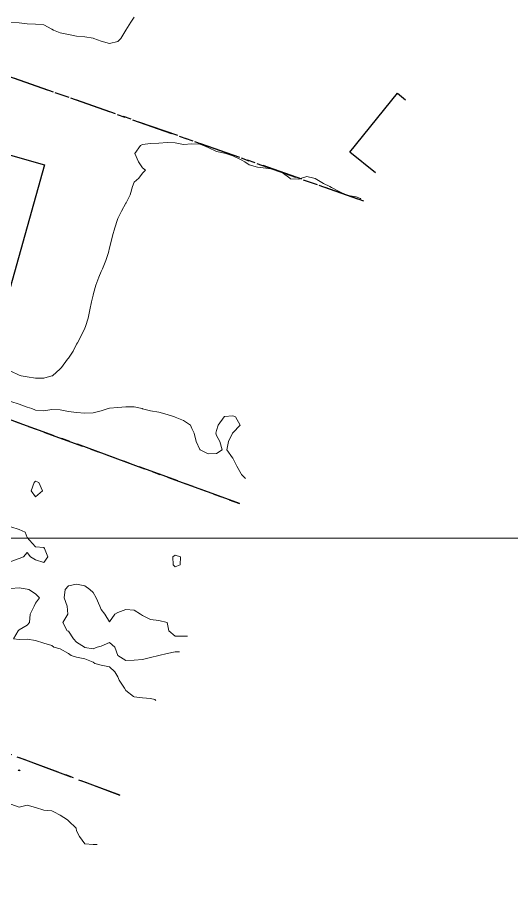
# Model space of a CAD drawing. Header units: centimetres. Extents: x 0 to 642158, y -847 to 649707.
# Drawn here: x 617922.2 to 617952.2, y 621166 to 621219 of the extents above; entities that cross this region are included whole.
import ezdxf

# ---------------------------------------------------------------- set-up
doc = ezdxf.new("R2010")
doc.units = ezdxf.units.CM
doc.header["$MEASUREMENT"] = 0
doc.linetypes.add('CENTERX2', pattern=[4, 2.5, -0.5, 0.5, -0.5])
doc.layers.add('MEV_grille', color=254, linetype='Continuous', lineweight=9)
doc.layers.add('WAL_topographie 0.5', color=253, linetype='Continuous', lineweight=20)
doc.layers.add('SPW_batiments', color=7, linetype='Continuous')
doc.layers.add('SPW_parcellaire cadastral', color=7, linetype='CENTERX2', lineweight=25, true_color=0xff0542)

# ---------------------------------------------------------------- blocks, each defined once
blk = doc.blocks.new('*U114')
at = {"layer": 'MEV_grille', "transparency": 33554687}
blk.add_lwpolyline([(-1338.461, 0), (1338.461, 0)], dxfattribs=at)
blk = doc.blocks.new('*U115')
at = {"layer": 'MEV_grille', "color": 0, "linetype": 'ByBlock', "lineweight": -2, "transparency": 16777216}
blk.add_blockref('*U114', (0, -1200), dxfattribs=at)

msp = doc.modelspace()

# ---------------------------------------------------------------- linework, layer by layer
at = {"layer": 'SPW_batiments'}
for points in [[(617943.924, 621209.584), (617942.366, 621210.841), (617945.255, 621214.419), (617945.748, 621214.021)], [(617923.792, 621210.065), (617920.759, 621199.265), (617912.109, 621201.497), (617915.191, 621212.53), (617923.792, 621210.065)]]:
    msp.add_lwpolyline(points, dxfattribs=at)
at = {"layer": 'SPW_parcellaire cadastral'}
for points in [[(617943.217, 621207.865), (617898.961, 621223.414), (617903.723, 621239.607), (617950.76, 621226.214)], [(617935.661, 621189.483), (617893.704, 621204.806), (617893.74, 621204.957), (617894.986, 621210.211), (617898.961, 621223.414), (617943.217, 621207.865)], [(617928.377, 621171.764), (617889.316, 621186.281), (617893.704, 621204.806), (617935.661, 621189.483)], [(617921.073, 621153.996), (617884.885, 621167.609), (617889.316, 621186.281), (617928.377, 621171.764)]]:
    msp.add_lwpolyline(points, dxfattribs=at)
at = {"layer": 'WAL_topographie 0.5'}
for points in [[(617921.75, 621218.716), (617922.25, 621218.708), (617922.75, 621218.65), (617923.25, 621218.627), (617923.75, 621218.583), (617924.25, 621218.31), (617924.346, 621218.25), (617924.75, 621218.086), (617925.25, 621217.987), (617925.75, 621217.887), (617926.25, 621217.845), (617926.75, 621217.771), (617926.787, 621217.75), (617927.25, 621217.596), (617927.75, 621217.444), (617928.25, 621217.565), (617928.442, 621217.75), (617928.75, 621218.25), (617928.75, 621218.25), (617929.042, 621218.75), (617929.25, 621219.036)], [(617921.75, 621197.526), (617922.25, 621197.28), (617922.368, 621197.25), (617922.75, 621197.186), (617923.25, 621197.111), (617923.75, 621197.104), (617924.25, 621197.24), (617924.274, 621197.25), (617924.75, 621197.679), (617924.826, 621197.75), (617925.199, 621198.25), (617925.25, 621198.323), (617925.541, 621198.75), (617925.75, 621199.172), (617925.795, 621199.25), (617926.057, 621199.75), (617926.25, 621200.142), (617926.296, 621200.25), (617926.457, 621200.75), (617926.557, 621201.25), (617926.66, 621201.75), (617926.75, 621202.141), (617926.776, 621202.25), (617926.91, 621202.75), (617927.098, 621203.25), (617927.25, 621203.594), (617927.321, 621203.75), (617927.521, 621204.25), (617927.678, 621204.75), (617927.75, 621205.03), (617927.809, 621205.25), (617927.922, 621205.75), (617928.068, 621206.25), (617928.233, 621206.75), (617928.25, 621206.798), (617928.471, 621207.25), (617928.75, 621207.73), (617928.763, 621207.75), (617929.014, 621208.25), (617929.147, 621208.75), (617929.25, 621209.021), (617929.525, 621209.25), (617929.75, 621209.571), (617929.942, 621209.75), (617929.75, 621209.889), (617929.509, 621210.25), (617929.294, 621210.75), (617929.643, 621211.25), (617929.75, 621211.298), (617930.25, 621211.363), (617930.75, 621211.392), (617931.25, 621211.437), (617931.75, 621211.402), (617932.25, 621211.315), (617932.75, 621211.34), (617933.25, 621211.329), (617933.458, 621211.25), (617933.75, 621211.122), (617934.25, 621210.889), (617934.75, 621210.774), (617934.83, 621210.75), (617935.25, 621210.614), (617935.75, 621210.367), (617935.969, 621210.25), (617936.25, 621210.07), (617936.75, 621209.919), (617937.25, 621209.873), (617937.75, 621209.814), (617937.922, 621209.75), (617938.25, 621209.602), (617938.719, 621209.25), (617938.75, 621209.227), (617939.25, 621209.192), (617939.43, 621209.25), (617939.75, 621209.351), (617940.171, 621209.25), (617940.25, 621209.232), (617940.75, 621208.945), (617941.14, 621208.75), (617941.25, 621208.696), (617941.75, 621208.431), (617942.145, 621208.25), (617942.25, 621208.207), (617942.75, 621208.116), (617943, 621208.028), (617943.026, 621208)], [(617921.75, 621195.693), (617922.25, 621195.513), (617922.75, 621195.332), (617923.024, 621195.25), (617923.25, 621195.162), (617923.75, 621195.126), (617924.25, 621195.203), (617924.75, 621195.179), (617925.25, 621195.079), (617925.75, 621195.024), (617926.25, 621194.983), (617926.75, 621195.002), (617927.25, 621195.117), (617927.673, 621195.25), (617927.75, 621195.271), (617928.25, 621195.328), (617928.75, 621195.36), (617929.25, 621195.359), (617929.726, 621195.25), (617929.75, 621195.243), (617930.25, 621195.11), (617930.75, 621195.032), (617931.25, 621194.896), (617931.692, 621194.75), (617931.75, 621194.729), (617932.25, 621194.535), (617932.668, 621194.25), (617932.75, 621194.043), (617932.902, 621193.75), (617933.01, 621193.25), (617933.25, 621192.771), (617933.267, 621192.75), (617933.75, 621192.504), (617934.25, 621192.528), (617934.598, 621192.75), (617934.45, 621193.25), (617934.25, 621193.613), (617934.212, 621193.75), (617934.25, 621193.917), (617934.35, 621194.25), (617934.712, 621194.75), (617934.75, 621194.775), (617935.25, 621194.817), (617935.405, 621194.75), (617935.69, 621194.25), (617935.25, 621193.772), (617935.226, 621193.75), (617934.981, 621193.25), (617934.885, 621192.75), (617935.233, 621192.25), (617935.25, 621192.233), (617935.492, 621191.75), (617935.75, 621191.294), (617935.779, 621191.25), (617936, 621191.029), (617936.015, 621191)], [(617923.25, 621189.879), (617923.669, 621190.25), (617923.446, 621190.75), (617923.25, 621190.839), (617923.165, 621190.75), (617922.99, 621190.25), (617923.25, 621189.879)], [(617921.75, 621188.06), (617922.25, 621187.893), (617922.614, 621187.75), (617922.75, 621187.416), (617922.886, 621187.25), (617923.25, 621186.85), (617923.75, 621186.813), (617923.79, 621186.75), (617923.992, 621186.25), (617923.75, 621185.893), (617923.25, 621186.05), (617922.942, 621186.25), (617922.75, 621186.5), (617922.522, 621186.25), (617922.25, 621186.143), (617921.75, 621185.953)], [(617932.036, 621185.75), (617931.75, 621185.632), (617931.625, 621185.75), (617931.603, 621186.25), (617931.75, 621186.35), (617932.062, 621186.25), (617932.036, 621185.75)], [(617921.75, 621184.313), (617922.25, 621184.35), (617922.75, 621184.28), (617922.85, 621184.25), (617923.25, 621183.983), (617923.483, 621183.75), (617923.25, 621183.432), (617923.17, 621183.25), (617922.917, 621182.75), (617922.887, 621182.25), (617922.75, 621182.083), (617922.25, 621181.8), (617922.187, 621181.75), (617921.917, 621181.25), (617922.25, 621181.226), (617922.75, 621181.228), (617923.25, 621181.165), (617923.75, 621181), (617924.25, 621180.845), (617924.355, 621180.75), (617924.75, 621180.646), (617925.25, 621180.365), (617925.411, 621180.25), (617925.75, 621180.142), (617926.25, 621180.043), (617926.75, 621179.831), (617926.863, 621179.75), (617927.25, 621179.662), (617927.75, 621179.554), (617928.076, 621179.25), (617928.25, 621178.938), (617928.337, 621178.75), (617928.652, 621178.25), (617928.75, 621178.125), (617929.217, 621177.75), (617929.25, 621177.731), (617929.75, 621177.667), (617930.25, 621177.634), (617930.5, 621177.563), (617930.559, 621177.5)], [(617932, 621180.476), (617931.75, 621180.476), (617931.25, 621180.372), (617930.75, 621180.25), (617930.75, 621180.25), (617930.25, 621180.132), (617929.75, 621180), (617929.25, 621179.952), (617928.75, 621179.932), (617928.25, 621180.25), (617928.25, 621180.25), (617928.071, 621180.75), (617927.75, 621181.04), (617927.25, 621180.811), (617927, 621180.75), (617926.75, 621180.656), (617926.25, 621180.73), (617926.225, 621180.75), (617925.75, 621181.047), (617925.559, 621181.25), (617925.25, 621181.727), (617925.166, 621181.75), (617924.917, 621182.25), (617925.212, 621182.75), (617925.174, 621183.25), (617924.99, 621183.75), (617925.05, 621184.25), (617925.25, 621184.481), (617925.75, 621184.59), (617926.25, 621184.471), (617926.563, 621184.25), (617926.75, 621184.07), (617926.945, 621183.75), (617927.169, 621183.25), (617927.25, 621183.044), (617927.458, 621182.75), (617927.75, 621182.283), (617928.083, 621182.75), (617928.25, 621182.85), (617928.75, 621183.046), (617929.25, 621182.994), (617929.625, 621182.75), (617929.75, 621182.68), (617930.25, 621182.433), (617930.75, 621182.368), (617931.25, 621182.25), (617931.25, 621182.25), (617931.365, 621181.75), (617931.75, 621181.427), (617932.25, 621181.417), (617932.5, 621181.417)], [(617922.327, 621173.25), (617922.25, 621173.224), (617922.2, 621173.25), (617922.25, 621173.292), (617922.327, 621173.25)], [(617921.75, 621171.208), (617922.25, 621171.017), (617922.75, 621171.139), (617923.25, 621171), (617923.75, 621170.833), (617924.25, 621170.81), (617924.359, 621170.75), (617924.75, 621170.536), (617925.194, 621170.25), (617925.25, 621170.196), (617925.713, 621169.75), (617925.75, 621169.583), (617925.917, 621169.25), (617926.25, 621168.806), (617926.75, 621168.75), (617927, 621168.75)]]:
    msp.add_lwpolyline(points, dxfattribs=at)

# ---------------------------------------------------------------- block references
at = {"layer": 'MEV_grille', "transparency": 33554687}
msp.add_blockref('*U115', (616669.481, 622387.381), dxfattribs=at)

doc.saveas('drawing.dxf')
